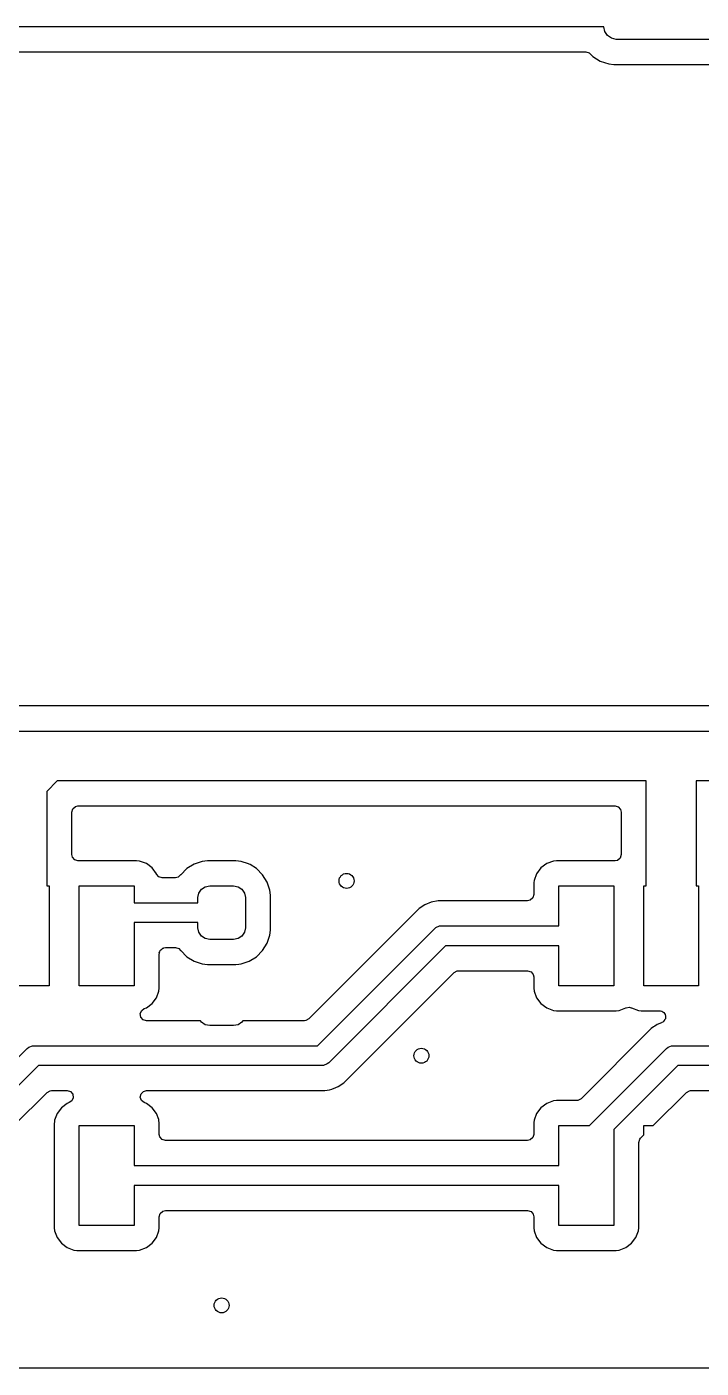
# Model space of a CAD drawing. Extents: x 4.07 to 6.96, y -6.23 to -1.21.
# Drawn here: x 4.65 to 5.181, y -6.093 to -5.035 of the extents above; entities that cross this region are included whole.
import ezdxf

# ---------------------------------------------------------------- set-up
doc = ezdxf.new("R2010")
doc.units = 0
doc.header["$MEASUREMENT"] = 0
doc.layers.add('BLACK', color=7, linetype='CONTINUOUS')

msp = doc.modelspace()

# ---------------------------------------------------------------- linework, layer by layer
at = {"layer": 'BLACK', "linetype": 'CONTINUOUS'}
for p, q in [((5.1043, -5.0354), (4.5984, -5.0354)), ((5.1051, -5.0392), (5.1043, -5.0354)), ((5.1072, -5.0424), (5.1051, -5.0392)), ((5.1104, -5.0445), (5.1072, -5.0424)), ((5.1142, -5.0453), (5.1104, -5.0445)), ((5.2008, -5.0453), (5.1142, -5.0453)), ((4.6049, -5.0551), (5.0901, -5.0551)), ((5.0901, -5.0551), (5.0927, -5.0559)), ((5.0927, -5.0559), (5.0935, -5.0566)), ((5.0935, -5.0566), (5.0957, -5.0588)), ((5.0957, -5.0588), (5.1016, -5.0624)), ((5.1016, -5.0624), (5.1082, -5.0646)), ((5.1082, -5.0646), (5.1122, -5.065)), ((5.1122, -5.065), (5.2028, -5.065)), ((6.2021, -5.5708), (4.5915, -5.5708)), ((4.5669, -5.5906), (4.6654, -5.5906)), ((4.6654, -5.5906), (5.0591, -5.5906)), ((5.0591, -5.5906), (5.1575, -5.5906)), ((5.1575, -5.5906), (5.5906, -5.5906)), ((4.6735, -5.6299), (4.6654, -5.6381)), ((5.0591, -5.6299), (4.6735, -5.6299)), ((5.1378, -5.6299), (5.0591, -5.6299)), ((5.1378, -5.7126), (5.1378, -5.6299)), ((5.5906, -5.6299), (5.1772, -5.6299)), ((5.1772, -5.6299), (5.1772, -5.7126)), ((4.6654, -5.6381), (4.6654, -5.7126)), ((4.6851, -5.6545), (4.6858, -5.6519)), ((4.6851, -5.688), (4.6851, -5.6545)), ((4.6858, -5.6519), (4.6879, -5.6501)), ((4.6879, -5.6501), (4.6899, -5.6496)), ((4.6899, -5.6496), (5.0552, -5.6496)), ((5.0552, -5.6496), (5.1132, -5.6496)), ((5.1132, -5.6496), (5.1158, -5.6504)), ((5.1158, -5.6504), (5.1176, -5.6525)), ((5.1176, -5.6525), (5.1181, -5.6545)), ((5.1181, -5.6545), (5.1181, -5.688)), ((4.6855, -5.69), (4.6851, -5.688)), ((5.1181, -5.688), (5.1173, -5.6907)), ((4.6873, -5.6921), (4.6855, -5.69)), ((4.6899, -5.6929), (4.6873, -5.6921)), ((4.7361, -5.6929), (4.6899, -5.6929)), ((4.7385, -5.6931), (4.7361, -5.6929)), ((4.7361, -5.6929), (4.7361, -5.6929)), ((4.7361, -5.6929), (4.7361, -5.6929)), ((4.7361, -5.6929), (4.7361, -5.6929)), ((4.7438, -5.6951), (4.7385, -5.6931)), ((4.7385, -5.6931), (4.7385, -5.6931)), ((4.7483, -5.6985), (4.7438, -5.6951)), ((4.7438, -5.6951), (4.7438, -5.6951)), ((4.7517, -5.7031), (4.7483, -5.6985)), ((4.7483, -5.6985), (4.7483, -5.6985)), ((4.7757, -5.699), (4.7709, -5.7038)), ((4.7814, -5.6954), (4.7757, -5.699)), ((4.7879, -5.6933), (4.7814, -5.6954)), ((4.7814, -5.6954), (4.7814, -5.6954)), ((4.7919, -5.6929), (4.7879, -5.6933)), ((4.8144, -5.6929), (4.7919, -5.6929)), ((4.7919, -5.6929), (4.7919, -5.6929)), ((4.8184, -5.6933), (4.8144, -5.6929)), ((4.8242, -5.6952), (4.8184, -5.6933)), ((4.8184, -5.6933), (4.8184, -5.6933)), ((4.8249, -5.6954), (4.8242, -5.6952)), ((4.8255, -5.6958), (4.8249, -5.6954)), ((4.8249, -5.6954), (4.8249, -5.6954)), ((4.8306, -5.699), (4.8255, -5.6958)), ((4.8354, -5.7038), (4.8306, -5.699)), ((5.0548, -5.6985), (5.0514, -5.7031)), ((5.0594, -5.6951), (5.0548, -5.6985)), ((5.0548, -5.6985), (5.0548, -5.6985)), ((5.0647, -5.6931), (5.0594, -5.6951)), ((5.0594, -5.6951), (5.0594, -5.6951)), ((5.067, -5.6929), (5.0647, -5.6931)), ((5.1132, -5.6929), (5.067, -5.6929)), ((5.067, -5.6929), (5.067, -5.6929)), ((5.1152, -5.6925), (5.1132, -5.6929)), ((5.1173, -5.6907), (5.1152, -5.6925)), ((4.7518, -5.7033), (4.7517, -5.7031)), ((4.7517, -5.7031), (4.7517, -5.7031)), ((4.7536, -5.7054), (4.7518, -5.7033)), ((4.7563, -5.7062), (4.7536, -5.7054)), ((4.7667, -5.7062), (4.7563, -5.7062)), ((4.7688, -5.7057), (4.7667, -5.7062)), ((4.7707, -5.704), (4.7688, -5.7057)), ((4.7708, -5.7039), (4.7707, -5.704)), ((4.7707, -5.704), (4.7707, -5.704)), ((4.7709, -5.7038), (4.7708, -5.7039)), ((4.7708, -5.7039), (4.7708, -5.7039)), ((4.7709, -5.7038), (4.7709, -5.7038)), ((4.839, -5.7096), (4.8354, -5.7038)), ((4.8411, -5.716), (4.839, -5.7096)), ((5.0494, -5.7084), (5.0493, -5.7099)), ((5.0514, -5.7031), (5.0494, -5.7084)), ((5.0514, -5.7031), (5.0514, -5.7031)), ((4.6654, -5.7126), (4.6673, -5.7126)), ((4.6673, -5.7126), (4.6673, -5.7913)), ((4.6909, -5.7913), (4.6909, -5.7126)), ((4.6909, -5.7126), (4.7343, -5.7126)), ((4.7343, -5.7126), (4.7343, -5.7259)), ((4.7844, -5.7219), (4.7852, -5.7184)), ((4.7852, -5.7184), (4.7872, -5.7153)), ((4.7872, -5.7153), (4.7902, -5.7133)), ((4.7902, -5.7133), (4.7938, -5.7126)), ((4.7938, -5.7126), (4.8125, -5.7126)), ((4.8125, -5.7126), (4.8161, -5.7133)), ((4.8161, -5.7133), (4.8191, -5.7153)), ((4.8191, -5.7153), (4.8211, -5.7184)), ((4.8211, -5.7184), (4.8219, -5.7219)), ((4.8416, -5.72), (4.8411, -5.716)), ((4.8416, -5.7475), (4.8416, -5.72)), ((5.0492, -5.7195), (5.0484, -5.7221)), ((5.0493, -5.7099), (5.0492, -5.7107)), ((5.0492, -5.7107), (5.0492, -5.7107)), ((5.0492, -5.7107), (5.0492, -5.7195)), ((5.0689, -5.7441), (5.0689, -5.7126)), ((5.0689, -5.7126), (5.1122, -5.7126)), ((5.1122, -5.7126), (5.1122, -5.7913)), ((5.1358, -5.7913), (5.1358, -5.7126)), ((5.1358, -5.7126), (5.1378, -5.7126)), ((5.1772, -5.7126), (5.1791, -5.7126)), ((5.1791, -5.7126), (5.1791, -5.7913)), ((4.7343, -5.7259), (4.7844, -5.7259)), ((4.7844, -5.7259), (4.7844, -5.7219)), ((4.8219, -5.7219), (4.8219, -5.7456)), ((4.9588, -5.7305), (4.8719, -5.8174)), ((4.9633, -5.7275), (4.9588, -5.7305)), ((4.9588, -5.7305), (4.9588, -5.7305)), ((4.9683, -5.7254), (4.9633, -5.7275)), ((4.9737, -5.7244), (4.9683, -5.7254)), ((4.9683, -5.7254), (4.9683, -5.7254)), ((5.0443, -5.7244), (4.9737, -5.7244)), ((5.0463, -5.7239), (5.0443, -5.7244)), ((5.0484, -5.7221), (5.0463, -5.7239)), ((4.7844, -5.7416), (4.7343, -5.7416)), ((4.7343, -5.7416), (4.7343, -5.7913)), ((4.7844, -5.7456), (4.7844, -5.7416)), ((4.7852, -5.7491), (4.7844, -5.7456)), ((4.7872, -5.7522), (4.7852, -5.7491)), ((4.7902, -5.7542), (4.7872, -5.7522)), ((4.8191, -5.7522), (4.8161, -5.7542)), ((4.8211, -5.7491), (4.8191, -5.7522)), ((4.8219, -5.7456), (4.8211, -5.7491)), ((4.839, -5.7579), (4.8411, -5.7515)), ((4.8411, -5.7515), (4.8416, -5.7475)), ((4.8786, -5.8386), (4.9708, -5.7464)), ((4.9708, -5.7464), (4.972, -5.7454)), ((4.972, -5.7454), (4.9748, -5.7442)), ((4.9748, -5.7442), (4.9764, -5.7441)), ((4.9764, -5.7441), (5.0689, -5.7441)), ((4.7551, -5.763), (4.756, -5.7625)), ((4.756, -5.7625), (4.7568, -5.7618)), ((4.7568, -5.7618), (4.7572, -5.7617)), ((4.7572, -5.7617), (4.7575, -5.7615)), ((4.7575, -5.7615), (4.7588, -5.7613)), ((4.7588, -5.7613), (4.7667, -5.7613)), ((4.7667, -5.7613), (4.7693, -5.7621)), ((4.7693, -5.7621), (4.7707, -5.7635)), ((4.7938, -5.7549), (4.7902, -5.7542)), ((4.8125, -5.7549), (4.7938, -5.7549)), ((4.8161, -5.7542), (4.8125, -5.7549)), ((4.8354, -5.7637), (4.839, -5.7579)), ((4.9796, -5.7598), (4.8875, -5.852)), ((5.0689, -5.7598), (4.9796, -5.7598)), ((5.0689, -5.7913), (5.0689, -5.7598)), ((4.754, -5.7655), (4.7544, -5.7646)), ((4.7541, -5.7659), (4.754, -5.7655)), ((4.754, -5.7662), (4.7541, -5.7659)), ((4.754, -5.7932), (4.754, -5.7662)), ((4.7544, -5.7646), (4.7547, -5.7636)), ((4.7547, -5.7636), (4.755, -5.7633)), ((4.755, -5.7633), (4.7551, -5.763)), ((4.7707, -5.7635), (4.7707, -5.7635)), ((4.7707, -5.7635), (4.7708, -5.7636)), ((4.7708, -5.7636), (4.7708, -5.7637)), ((4.7708, -5.7637), (4.7709, -5.7637)), ((4.7709, -5.7637), (4.7757, -5.7685)), ((4.7757, -5.7685), (4.7814, -5.7721)), ((4.7814, -5.7721), (4.7879, -5.7742)), ((4.8184, -5.7742), (4.8249, -5.7721)), ((4.8249, -5.7721), (4.8306, -5.7685)), ((4.8306, -5.7685), (4.8354, -5.7637)), ((4.7879, -5.7742), (4.7919, -5.7746)), ((4.7919, -5.7746), (4.8144, -5.7746)), ((4.8144, -5.7746), (4.8166, -5.7744)), ((4.8144, -5.7746), (4.8144, -5.7746)), ((4.8144, -5.7746), (4.8144, -5.7746)), ((4.8166, -5.7744), (4.8184, -5.7742)), ((4.8995, -5.8679), (4.9864, -5.781)), ((4.9864, -5.781), (4.9888, -5.7797)), ((4.9888, -5.7797), (4.9898, -5.7795)), ((4.9898, -5.7795), (5.0443, -5.7795)), ((5.0443, -5.7795), (5.047, -5.7803)), ((5.047, -5.7803), (5.0488, -5.7824)), ((5.0488, -5.7824), (5.0492, -5.7844)), ((4.6673, -5.7913), (4.624, -5.7913)), ((4.7343, -5.7913), (4.6909, -5.7913)), ((4.7537, -5.7956), (4.754, -5.7932)), ((5.0492, -5.7844), (5.0492, -5.7932)), ((5.0492, -5.7932), (5.0494, -5.7956)), ((5.1122, -5.7913), (5.0689, -5.7913)), ((5.1791, -5.7913), (5.1358, -5.7913)), ((4.7483, -5.8054), (4.7517, -5.8009)), ((4.7517, -5.8009), (4.7537, -5.7956)), ((5.0494, -5.7956), (5.0514, -5.8009)), ((5.0514, -5.8009), (5.0514, -5.8009)), ((5.0514, -5.8009), (5.0548, -5.8054)), ((4.739, -5.8133), (4.7402, -5.8108)), ((4.7394, -5.816), (4.739, -5.8133)), ((4.7402, -5.8108), (4.7422, -5.8094)), ((4.7422, -5.8094), (4.7438, -5.8088)), ((4.7438, -5.8088), (4.7483, -5.8054)), ((4.7438, -5.8088), (4.7438, -5.8088)), ((4.7438, -5.8088), (4.7438, -5.8088)), ((5.0548, -5.8054), (5.0548, -5.8054)), ((5.0548, -5.8054), (5.0594, -5.8088)), ((5.0594, -5.8088), (5.0594, -5.8088)), ((5.0594, -5.8088), (5.0647, -5.8108)), ((5.0647, -5.8108), (5.0647, -5.8108)), ((5.0647, -5.8108), (5.0649, -5.8108)), ((5.0649, -5.8108), (5.067, -5.811)), ((5.067, -5.811), (5.1141, -5.811)), ((5.1141, -5.811), (5.1164, -5.8108)), ((5.1164, -5.8108), (5.1217, -5.8088)), ((5.1217, -5.8088), (5.1221, -5.8087)), ((5.1217, -5.8088), (5.1217, -5.8088)), ((5.1221, -5.8088), (5.1244, -5.8083)), ((5.1221, -5.8087), (5.1221, -5.8088)), ((5.1244, -5.8083), (5.1259, -5.8087)), ((5.1259, -5.8087), (5.126, -5.8087)), ((5.126, -5.8087), (5.1263, -5.8088)), ((5.1263, -5.8088), (5.1263, -5.8088)), ((5.1263, -5.8088), (5.1316, -5.8108)), ((5.1316, -5.8108), (5.1339, -5.811)), ((5.1339, -5.811), (5.1483, -5.811)), ((5.1483, -5.811), (5.1487, -5.8112)), ((5.1487, -5.8112), (5.1491, -5.8111)), ((5.1491, -5.8111), (5.15, -5.8115)), ((5.15, -5.8115), (5.1509, -5.8118)), ((5.1509, -5.8118), (5.1512, -5.8122)), ((5.1512, -5.8122), (5.1516, -5.8124)), ((5.1516, -5.8124), (5.1521, -5.8132)), ((5.1521, -5.8132), (5.1527, -5.8139)), ((5.1527, -5.8139), (5.1528, -5.8143)), ((5.1528, -5.8143), (5.153, -5.8147)), ((5.153, -5.8147), (5.153, -5.8157)), ((4.7412, -5.8181), (4.7394, -5.816)), ((4.7439, -5.8189), (4.7412, -5.8181)), ((4.7864, -5.8189), (4.7439, -5.8189)), ((4.7872, -5.8201), (4.7864, -5.8189)), ((4.7902, -5.8221), (4.7872, -5.8201)), ((4.7938, -5.8228), (4.7902, -5.8221)), ((4.8125, -5.8228), (4.7938, -5.8228)), ((4.8161, -5.8221), (4.8125, -5.8228)), ((4.8191, -5.8201), (4.8161, -5.8221)), ((4.8199, -5.8189), (4.8191, -5.8201)), ((4.8684, -5.8189), (4.8199, -5.8189)), ((4.8695, -5.8188), (4.8684, -5.8189)), ((4.8719, -5.8174), (4.8695, -5.8188)), ((5.1418, -5.825), (5.0864, -5.8804)), ((5.1436, -5.8238), (5.1418, -5.825)), ((5.1418, -5.825), (5.1418, -5.825)), ((5.1447, -5.8231), (5.1436, -5.8238)), ((5.1436, -5.8238), (5.1436, -5.8238)), ((5.1463, -5.822), (5.1447, -5.8231)), ((5.1499, -5.8205), (5.1463, -5.822)), ((5.1501, -5.8204), (5.1499, -5.8205)), ((5.1499, -5.8205), (5.1499, -5.8205)), ((5.1513, -5.8197), (5.1501, -5.8204)), ((5.1515, -5.8194), (5.1513, -5.8197)), ((5.1519, -5.8191), (5.1515, -5.8194)), ((5.1523, -5.8183), (5.1519, -5.8191)), ((5.1529, -5.8175), (5.1523, -5.8183)), ((5.1531, -5.8166), (5.1529, -5.817)), ((5.1529, -5.817), (5.1529, -5.8175)), ((5.153, -5.8157), (5.1531, -5.8166)), ((4.5893, -5.9016), (4.6499, -5.8409)), ((4.6499, -5.8409), (4.6511, -5.8399)), ((4.6511, -5.8399), (4.654, -5.8387)), ((4.654, -5.8387), (4.6555, -5.8386)), ((4.6555, -5.8386), (4.8786, -5.8386)), ((5.0931, -5.9016), (5.1538, -5.8409)), ((5.1538, -5.8409), (5.155, -5.8399)), ((5.155, -5.8399), (5.1578, -5.8387)), ((5.1578, -5.8387), (5.1594, -5.8386)), ((5.1594, -5.8386), (5.3904, -5.8386)), ((4.6588, -5.8543), (4.6004, -5.9127)), ((4.8819, -5.8543), (4.6588, -5.8543)), ((4.8834, -5.8542), (4.8819, -5.8543)), ((4.8863, -5.853), (4.8834, -5.8542)), ((4.8875, -5.852), (4.8863, -5.853)), ((5.1626, -5.8543), (5.1122, -5.9048)), ((5.3937, -5.8543), (5.1626, -5.8543)), ((4.895, -5.8709), (4.8995, -5.8679)), ((4.6394, -5.9016), (4.6655, -5.8755)), ((4.6655, -5.8755), (4.6679, -5.8741)), ((4.6679, -5.8741), (4.669, -5.874)), ((4.669, -5.874), (4.6813, -5.874)), ((4.6813, -5.874), (4.684, -5.8748)), ((4.684, -5.8748), (4.6858, -5.8769)), ((4.6858, -5.8769), (4.6862, -5.8796)), ((4.739, -5.8793), (4.7396, -5.8766)), ((4.7396, -5.8766), (4.7415, -5.8746)), ((4.7415, -5.8746), (4.7439, -5.874)), ((4.7439, -5.874), (4.8846, -5.874)), ((4.8846, -5.874), (4.8882, -5.8733)), ((4.8882, -5.8733), (4.8899, -5.873)), ((4.8899, -5.873), (4.8932, -5.8716)), ((4.8932, -5.8716), (4.895, -5.8709)), ((4.895, -5.8709), (4.895, -5.8709)), ((4.895, -5.8709), (4.895, -5.8709)), ((5.1433, -5.9016), (5.1694, -5.8755)), ((5.1694, -5.8755), (5.1718, -5.8741)), ((5.1718, -5.8741), (5.1728, -5.874)), ((5.1728, -5.874), (5.1931, -5.874)), ((4.6769, -5.8875), (4.6735, -5.892)), ((4.6814, -5.8841), (4.6769, -5.8875)), ((4.6769, -5.8875), (4.6769, -5.8875)), ((4.683, -5.8835), (4.6814, -5.8841)), ((4.6814, -5.8841), (4.6814, -5.8841)), ((4.685, -5.8821), (4.683, -5.8835)), ((4.6862, -5.8796), (4.685, -5.8821)), ((4.74, -5.8818), (4.739, -5.8793)), ((4.7422, -5.8835), (4.74, -5.8818)), ((4.7438, -5.8841), (4.7422, -5.8835)), ((4.7483, -5.8875), (4.7438, -5.8841)), ((4.7438, -5.8841), (4.7438, -5.8841)), ((4.7517, -5.892), (4.7483, -5.8875)), ((4.7483, -5.8875), (4.7483, -5.8875)), ((5.0548, -5.8875), (5.0514, -5.892)), ((5.0594, -5.8841), (5.0548, -5.8875)), ((5.0548, -5.8875), (5.0548, -5.8875)), ((5.0647, -5.8821), (5.0594, -5.8841)), ((5.0594, -5.8841), (5.0594, -5.8841)), ((5.067, -5.8819), (5.0647, -5.8821)), ((5.0829, -5.8819), (5.067, -5.8819)), ((5.067, -5.8819), (5.067, -5.8819)), ((5.084, -5.8818), (5.0829, -5.8819)), ((5.0864, -5.8804), (5.084, -5.8818)), ((4.6713, -5.8991), (4.6712, -5.8997)), ((4.6712, -5.8997), (4.6712, -5.8997)), ((4.6712, -5.8997), (4.6712, -5.9822)), ((4.6715, -5.8973), (4.6713, -5.8991)), ((4.6735, -5.892), (4.6715, -5.8973)), ((4.6735, -5.892), (4.6735, -5.892)), ((4.7535, -5.8967), (4.7517, -5.892)), ((4.7517, -5.892), (4.7517, -5.892)), ((4.7537, -5.8973), (4.7535, -5.8967)), ((4.754, -5.8997), (4.7537, -5.8973)), ((4.754, -5.9085), (4.754, -5.8997)), ((4.754, -5.8997), (4.754, -5.8997)), ((4.754, -5.8997), (4.754, -5.8997)), ((5.0493, -5.8991), (5.0492, -5.8997)), ((5.0492, -5.8997), (5.0492, -5.8997)), ((5.0492, -5.8997), (5.0492, -5.9085)), ((5.0494, -5.8973), (5.0493, -5.8991)), ((5.0514, -5.892), (5.0494, -5.8973)), ((5.0514, -5.892), (5.0514, -5.892)), ((4.6909, -5.9803), (4.6909, -5.9016)), ((4.6909, -5.9016), (4.7343, -5.9016)), ((4.7343, -5.9016), (4.7343, -5.9331)), ((4.7544, -5.9105), (4.754, -5.9085)), ((4.7562, -5.9126), (4.7544, -5.9105)), ((5.0492, -5.9085), (5.0484, -5.9111)), ((5.0689, -5.9331), (5.0689, -5.9016)), ((5.0689, -5.9016), (5.0931, -5.9016)), ((5.1122, -5.9048), (5.1122, -5.9803)), ((5.1333, -5.9115), (5.1358, -5.909)), ((5.1358, -5.909), (5.1358, -5.9016)), ((5.1358, -5.9016), (5.1433, -5.9016)), ((4.7588, -5.9134), (4.7562, -5.9126)), ((5.0443, -5.9134), (4.7588, -5.9134)), ((5.0463, -5.9129), (5.0443, -5.9134)), ((5.0484, -5.9111), (5.0463, -5.9129)), ((5.1319, -5.9149), (5.1327, -5.9123)), ((5.1319, -5.9822), (5.1319, -5.9149)), ((5.1327, -5.9123), (5.1333, -5.9115)), ((4.7343, -5.9331), (5.0689, -5.9331)), ((5.0689, -5.9488), (4.7343, -5.9488)), ((4.7343, -5.9488), (4.7343, -5.9803)), ((5.0689, -5.9803), (5.0689, -5.9488)), ((4.754, -5.9734), (4.7547, -5.9708)), ((4.754, -5.9822), (4.754, -5.9734)), ((4.7547, -5.9708), (4.7568, -5.969)), ((4.7568, -5.969), (4.7588, -5.9685)), ((4.7588, -5.9685), (5.0443, -5.9685)), ((5.0443, -5.9685), (5.047, -5.9693)), ((5.047, -5.9693), (5.0488, -5.9714)), ((5.0488, -5.9714), (5.0492, -5.9734)), ((5.0492, -5.9734), (5.0492, -5.9822)), ((4.6712, -5.9822), (4.6712, -5.9822)), ((4.6712, -5.9822), (4.6715, -5.9845)), ((4.6715, -5.9845), (4.6735, -5.9899)), ((4.7343, -5.9803), (4.6909, -5.9803)), ((4.7517, -5.9899), (4.7537, -5.9845)), ((4.7537, -5.9845), (4.754, -5.9822)), ((5.0492, -5.9822), (5.0494, -5.9845)), ((5.0494, -5.9845), (5.0514, -5.9899)), ((5.1122, -5.9803), (5.0689, -5.9803)), ((5.1297, -5.9899), (5.1317, -5.9845)), ((5.1317, -5.9845), (5.1319, -5.9822)), ((4.6735, -5.9899), (4.6735, -5.9899)), ((4.6735, -5.9899), (4.6769, -5.9944)), ((4.6769, -5.9944), (4.6769, -5.9944)), ((4.6769, -5.9944), (4.6814, -5.9978)), ((4.7438, -5.9978), (4.7483, -5.9944)), ((4.7483, -5.9944), (4.7517, -5.9899)), ((5.0514, -5.9899), (5.0514, -5.9899)), ((5.0514, -5.9899), (5.0548, -5.9944)), ((5.0548, -5.9944), (5.0548, -5.9944)), ((5.0548, -5.9944), (5.0594, -5.9978)), ((5.1217, -5.9978), (5.1263, -5.9944)), ((5.1263, -5.9944), (5.1297, -5.9899)), ((4.6814, -5.9978), (4.6814, -5.9978)), ((4.6814, -5.9978), (4.6867, -5.9998)), ((4.6867, -5.9998), (4.6867, -5.9998)), ((4.6867, -5.9998), (4.687, -5.9998)), ((4.687, -5.9998), (4.6891, -6)), ((4.6891, -6), (4.7361, -6)), ((4.7361, -6), (4.7385, -5.9998)), ((4.7385, -5.9998), (4.7438, -5.9978)), ((5.0594, -5.9978), (5.0594, -5.9978)), ((5.0594, -5.9978), (5.0647, -5.9998)), ((5.0647, -5.9998), (5.0647, -5.9998)), ((5.0647, -5.9998), (5.0649, -5.9998)), ((5.0649, -5.9998), (5.067, -6)), ((5.067, -6), (5.1141, -6)), ((5.1141, -6), (5.1164, -5.9998)), ((5.1164, -5.9998), (5.1217, -5.9978)), ((6.3206, -6.0928), (4.0758, -6.0928))]:
    msp.add_line(p, q, dxfattribs=at)
at = {"layer": 'BLACK'}
for centre in [(4.9016, -5.7087), (4.9606, -5.8465), (4.8031, -6.0433)]:
    msp.add_circle(centre, 0.00591, dxfattribs=at)
at = {"layer": 'WHITE'}
for centre in [(4.9016, -5.7087), (4.9606, -5.8465), (4.8031, -6.0433)]:
    msp.add_circle(centre, 0.00591, dxfattribs=at)

doc.saveas('drawing.dxf')
